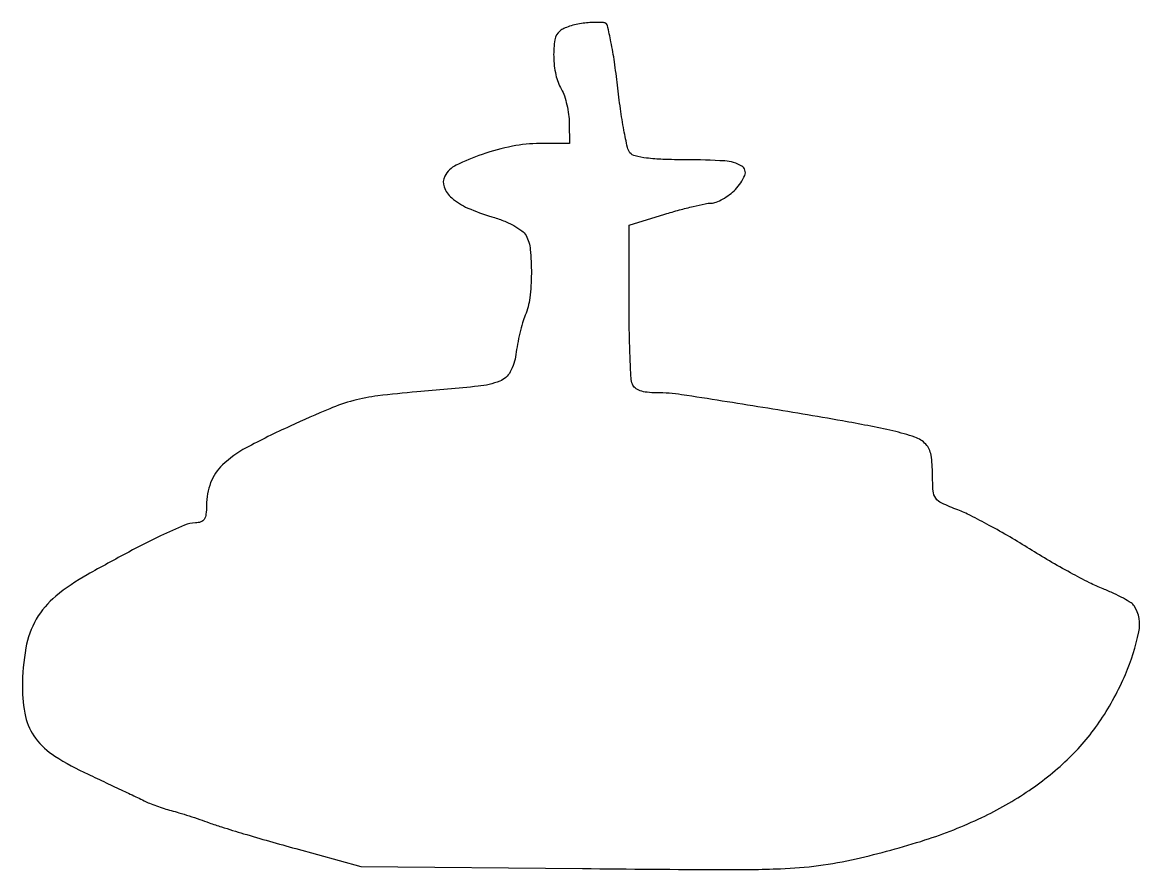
# Model space of a CAD drawing. Extents: x 0 to 206, y 0 to 156.
import ezdxf

# ---------------------------------------------------------------- set-up
doc = ezdxf.new("R2010")
doc.units = 0

msp = doc.modelspace()

# ---------------------------------------------------------------- linework, layer by layer
msp.add_lwpolyline([(103.5, 156.191769, 0.025545), (102.25976, 155.974557, 0.023587), (101.014062, 155.627621, 0.024304), (99.93476, 155.21224, 0.068884), (99.25, 154.78907, 0.18064), (98.301586, 153.141362, 0.04704), (98.081587, 150.04117, 0.046998), (98.47767, 146.674053, 0.077226), (99.5, 144, -0.048384), (100.051083, 142.774612, -0.023943), (100.519732, 141.132812, -0.023509), (100.846499, 139.368826, -0.031688), (100.964565, 137.75), (101, 134), (95.537513, 134, 0.048979), (90.469678, 133.502374, 0.033749), (84.895554, 132.000235, 0.031795), (80.075731, 129.994911, 0.156653), (77.986347, 127.974489, 0.216785), (77.858123, 125.987196, 0.124635), (79.260113, 123.983482, 0.074657), (82.241891, 122.100543, 0.032837), (86.639415, 120.502495, -0.024176), (88.80258, 119.758528, -0.029989), (90.728614, 118.852836, -0.032439), (92.228165, 117.903541, -0.113022), (92.976039, 117.044772, -0.099096), (93.770991, 114.417781, -0.026322), (93.963067, 110.022143, -0.027434), (93.674976, 105.513888, -0.067847), (92.844013, 102.3151, 0.026776), (92.358387, 100.925048, 0.011465), (91.853106, 99.022854, 0.011306), (91.405978, 96.966415, 0.014619), (91.094013, 95.060574, -0.088217), (90.070728, 91.854957, -0.183214), (88.132048, 90.142848, -0.065142), (84.145633, 89.205644, -0.004703), (72.842548, 88.169673, 0.009499), (65.626556, 87.438455, 0.03593), (61.174094, 86.573776, 0.03359), (56.74766, 85.053662, 0.007567), (49.451799, 81.855855, 0.01538), (41.322828, 77.838724, 0.067012), (36.973523, 74.710292, 0.112503), (34.777506, 71.42586, 0.091286), (34.003738, 67.25, -0.026059), (33.914769, 65.581003, -0.113654), (33.594696, 64.651703, -0.173042), (32.982152, 64.166343, -0.082028), (31.975036, 64, 0.101341), (29.949338, 63.585166, 0.010639), (25.518393, 61.578386, 0.010864), (19.656808, 58.613655, 0.004735), (12, 54.436027, 0.045321), (6.194522, 50.468406, 0.089421), (2.598206, 46.218854, 0.087703), (0.67129, 40.923678, 0.042291), (0.023857, 33.710162, 0.056025), (0.611288, 28.238613, 0.107075), (2.454149, 24.243793, 0.090692), (6.024154, 20.955483, 0.032185), (12.143781, 17.619373, -0.000936), (15.489269, 16.058112, -0.001123), (18.630721, 14.576286, -0.00096), (21.272391, 13.316724, -0.007499), (22.492715, 12.70932, 0.02258), (23.468356, 12.259884, 0.010202), (24.78346, 11.755659, 0.010077), (26.195537, 11.278971, 0.013572), (27.492715, 10.908388, -0.010245), (28.928044, 10.508644, -0.004619), (30.794779, 9.928437, -0.00457), (32.755351, 9.279321, -0.00622), (34.510789, 8.655777, 0.013394), (36.785901, 7.884214, 0.002714), (40.865239, 6.645772, 0.002861), (45.626606, 5.258064, 0.002676), (50.510789, 3.893055), (62.5, 0.611436), (103.410011, 0.210435, 0.001031), (129.170531, 0.011033, 0.0103), (139.948373, 0.171855, 0.023794), (146.963101, 0.756114, 0.0236), (153.910011, 2.004947, 0.021141), (166.595787, 5.479475, 0.033458), (177.075659, 9.62284, 0.038134), (185.830852, 14.63139, 0.043856), (193.293287, 20.709454, 0.053369), (199.068249, 27.664084, 0.045783), (203.58844, 36.040458, 0.047677), (206.081996, 43.876953, 0.19734), (205.225256, 48.669769, 0.110299), (204.658295, 49.235742, 0.015708), (203.233743, 50.076936, 0.017236), (201.455929, 50.974466, 0.013928), (199.490569, 51.817473, -0.022634), (196.994625, 52.939897, -0.007532), (193.443516, 54.801882, -0.00748), (189.566527, 56.985561, -0.008451), (185.912889, 59.199638, 0.008446), (182.283234, 61.39923, 0.007762), (178.478519, 63.539478, 0.007781), (175.026372, 65.342512, 0.025243), (172.662889, 66.384642, -0.015782), (169.695758, 67.626451, -0.132275), (168.585968, 68.544183, -0.137522), (168.108091, 69.880273, -0.017542), (168, 72.960263, 0.039457), (167.719231, 76.512644, 0.146566), (166.755551, 78.513716, 0.126841), (164.76047, 79.816835, 0.026456), (160.702423, 80.954636, 0.01181), (151.383116, 82.813148, 0.003275), (136.678716, 85.286958, 0.001916), (121.701847, 87.646998, 0.038134), (117.080125, 88, -0.026791), (115.330404, 88.093821, -0.058255), (114.020707, 88.391535, -0.081727), (113.119062, 88.887609, -0.135396), (112.606989, 89.581787, -0.078526), (112.365542, 90.716382, -0.003426), (112.178303, 94.775597, -0.005748), (112.044136, 99.60984, -0.004063), (112, 105.041607), (112, 118.91964), (118.605335, 120.95982, -0.007542), (121.276503, 121.740923, -0.008762), (123.840263, 122.400697, -0.007943), (126.023607, 122.885432, -0.05069), (127.15079, 123, 0.094258), (128.072286, 123.175274, 0.035013), (129.267733, 123.746734, 0.033178), (130.517067, 124.569273, 0.034219), (131.632982, 125.542073, 0.099152), (133.352081, 128.122183, 0.371337), (132.784921, 129.827774, 0.120433), (129.670516, 130.787574, 0.014809), (122.5, 131, -0.008555), (118.251143, 131.072705, -0.022693), (115.224088, 131.314165, -0.028587), (113.122313, 131.701263, -0.161066), (112.167572, 132.298088, -0.120395), (111.689324, 133.280383, -0.007383), (111.041849, 136.4962, -0.010638), (110.402396, 140.393109, -0.007657), (109.848152, 144.766686, 0.008426), (109.295984, 149.070785, 0.013211), (108.661591, 152.747407, 0.007255), (108.014141, 155.758496, 0.270508), (107.553025, 156.248852, 0.061888), (106.960414, 156.347, 0.013649), (105.928076, 156.360642, 0.013995), (104.725765, 156.310029, 0.01306)], format="xyb", close=True)

doc.saveas('drawing.dxf')
